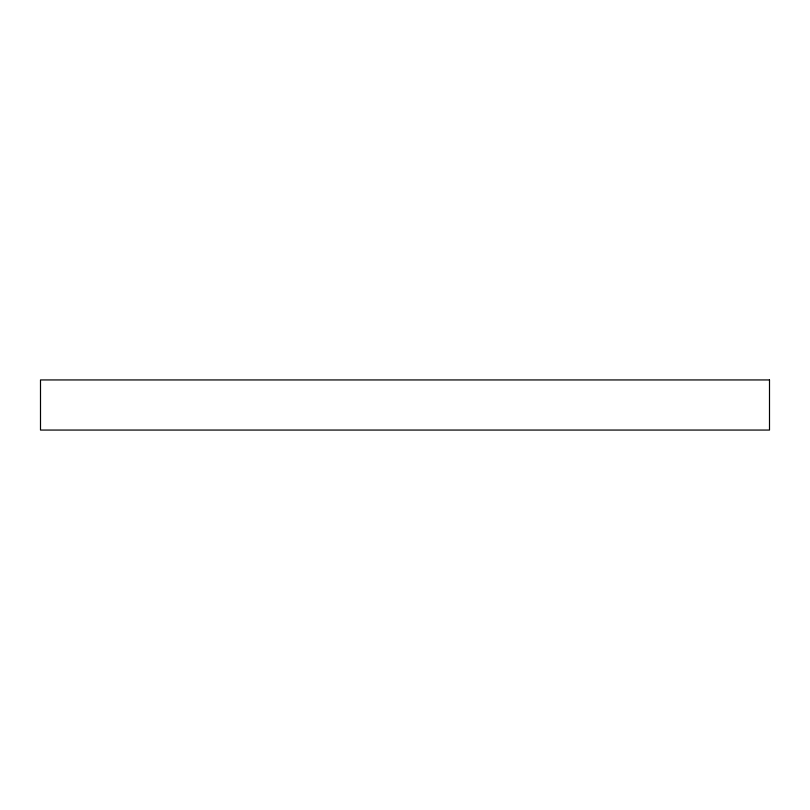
<?xml version="1.0" encoding="UTF-8"?>
<svg xmlns="http://www.w3.org/2000/svg" width="810" height="810" viewBox="0 0 810 810"><rect width="100%" height="100%" fill="white"/><g stroke="black" fill="none" stroke-linecap="round" stroke-linejoin="round"><path stroke-width="1.21" d="M769.5 379.941L40.5 379.941L40.5 430.059L769.5 430.059L769.5 379.941"/></g></svg>
